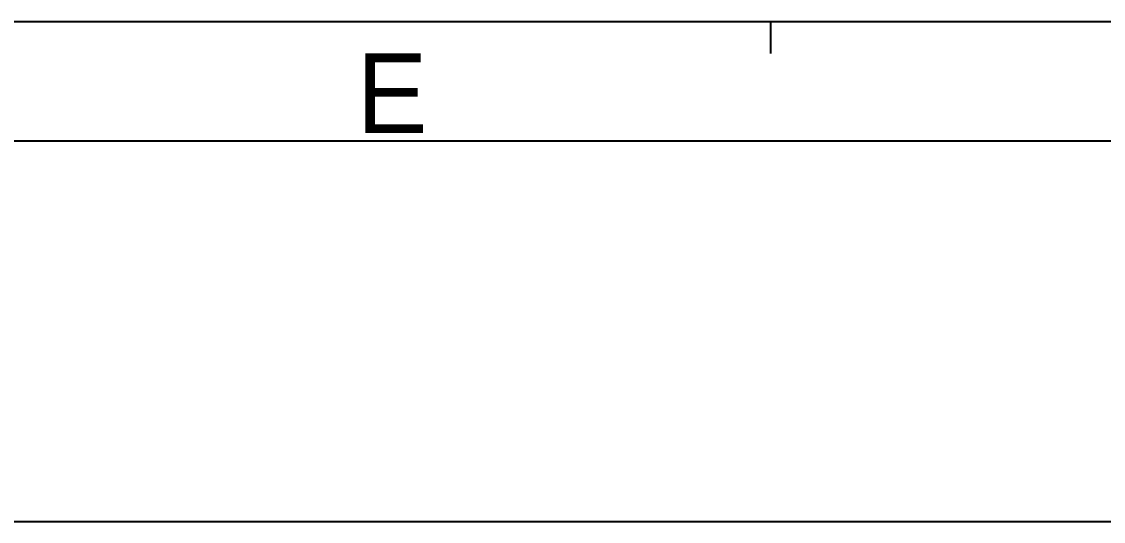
# Model space of a CAD drawing. Header units: millimetres. Extents: x 0 to 841, y 0 to 594.
# Drawn here: x 238.8 to 306.8, y 0 to 31.4 of the extents above; entities that cross this region are included whole.
import ezdxf

# ---------------------------------------------------------------- set-up
doc = ezdxf.new("R2010")
doc.units = ezdxf.units.MM
doc.header["$LTSCALE"] = 46.255
doc.layers.get('0').update_dxf_attribs({"linetype": 'CONTINUOUS'})
doc.styles.add('TEXTSTYLE_2', font='txt')

msp = doc.modelspace()

# ---------------------------------------------------------------- linework, layer by layer
at = {"color": 7, "linetype": 'CONTINUOUS'}
for p, q in [((25.842, 31.385), (809.342, 31.385)), ((285.842, 31.385), (285.842, 29.385)), ((819.342, 23.885), (16.342, 23.885)), ((0, 0), (841, 0))]:
    msp.add_line(p, q, dxfattribs=at)

# ---------------------------------------------------------------- texts
at = {"color": 7, "linetype": 'CONTINUOUS', "insert": (259.842, 29.385), "char_height": 5, "width": 5, "attachment_point": 1, "line_spacing_factor": 0.9, "style": 'TEXTSTYLE_2'}
msp.add_mtext('E', dxfattribs=at)

doc.saveas('drawing.dxf')
